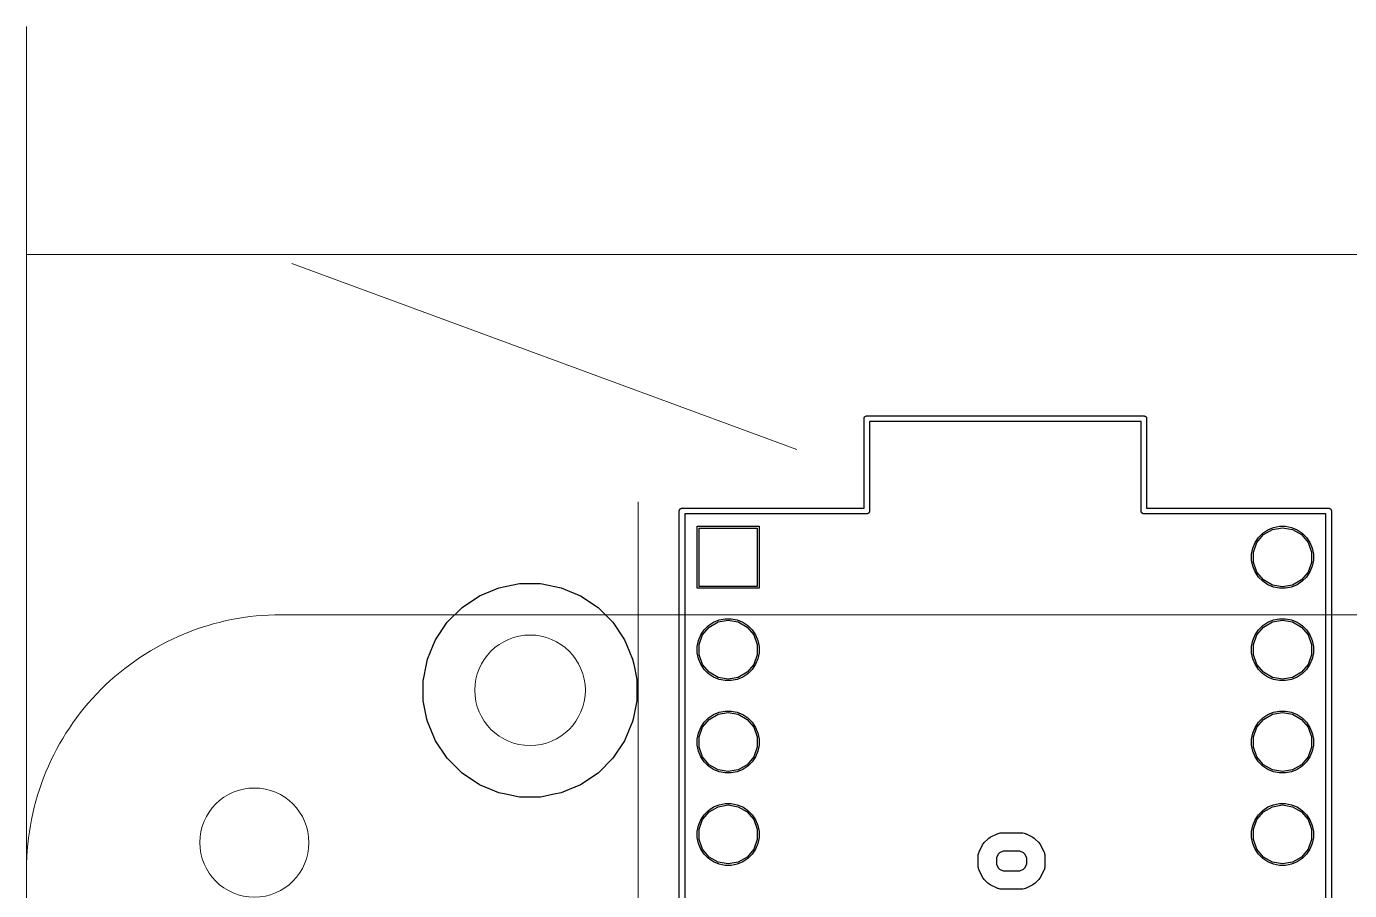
# Model space of a CAD drawing. Header units: millimetres. Extents: x 13 to 222, y -3 to 195.
# Drawn here: x 15.01 to 51.38, y 171.29 to 195.05 of the extents above; entities that cross this region are included whole.
import ezdxf

# ---------------------------------------------------------------- set-up
doc = ezdxf.new("R2010")
doc.units = ezdxf.units.MM
doc.header["$MEASUREMENT"] = 0
doc.layers.add('Ergodox plate', color=7, linetype='Continuous', lineweight=0, true_color=0xf6921e)
doc.layers.add('Orig switch cut', color=7, linetype='Continuous', lineweight=0, true_color=0xde3535)
doc.layers.add('Mask', color=134, linetype='Continuous')
doc.layers.add('Silk', color=142, linetype='Continuous')

msp = doc.modelspace()

# ---------------------------------------------------------------- linework, layer by layer
at = {"layer": 'Ergodox plate'}
msp.add_lwpolyline([(99.143, 40.444), (22.011, 40.444, -0.414214), (15.011, 47.444), (15.011, 171.874, -0.414214), (22.011, 178.874), (125.882, 178.874)], format="xyb", dxfattribs=at)
msp.add_circle((21.274, 172.61), 1.5, dxfattribs=at)
at = {"layer": 'Mask', "linetype": 'Continuous'}
for p, q in [((33.449, 179.603), (33.449, 181.305)), ((33.449, 181.305), (35.151, 181.305)), ((35.151, 181.305), (35.151, 179.603)), ((48.997, 181.115), (49.137, 181.208)), ((49.137, 181.208), (49.291, 181.272)), ((49.291, 181.272), (49.456, 181.305)), ((49.456, 181.305), (49.623, 181.305)), ((49.623, 181.305), (49.788, 181.272)), ((49.788, 181.272), (49.943, 181.208)), ((49.943, 181.208), (50.082, 181.115)), ((48.721, 180.702), (48.786, 180.857)), ((48.786, 180.857), (48.879, 180.996)), ((48.879, 180.996), (48.997, 181.115)), ((50.082, 181.115), (50.201, 180.996)), ((50.201, 180.996), (50.294, 180.857)), ((50.294, 180.857), (50.358, 180.702)), ((48.689, 180.537), (48.721, 180.702)), ((48.689, 180.37), (48.689, 180.537)), ((50.358, 180.702), (50.391, 180.537)), ((50.391, 180.537), (50.391, 180.37)), ((48.721, 180.205), (48.689, 180.37)), ((48.786, 180.051), (48.721, 180.205)), ((50.358, 180.205), (50.294, 180.051)), ((50.391, 180.37), (50.358, 180.205)), ((28.343, 179.686), (28.564, 179.73)), ((28.564, 179.73), (29.142, 179.73)), ((29.142, 179.73), (29.362, 179.686)), ((48.879, 179.911), (48.786, 180.051)), ((48.997, 179.793), (48.879, 179.911)), ((49.137, 179.699), (48.997, 179.793)), ((49.291, 179.635), (49.137, 179.699)), ((49.943, 179.699), (49.788, 179.635)), ((50.082, 179.793), (49.943, 179.699)), ((50.201, 179.911), (50.082, 179.793)), ((50.294, 180.051), (50.201, 179.911)), ((26.983, 179.075), (27.463, 179.396)), ((27.463, 179.396), (27.776, 179.525)), ((27.776, 179.525), (27.997, 179.617)), ((27.997, 179.617), (28.343, 179.686)), ((29.362, 179.686), (29.709, 179.617)), ((29.709, 179.617), (29.93, 179.525)), ((29.93, 179.525), (30.243, 179.396)), ((30.243, 179.396), (30.723, 179.075)), ((35.151, 179.603), (33.449, 179.603)), ((49.456, 179.603), (49.291, 179.635)), ((49.623, 179.603), (49.456, 179.603)), ((49.788, 179.635), (49.623, 179.603)), ((26.574, 178.666), (26.983, 179.075)), ((30.723, 179.075), (31.132, 178.666)), ((26.253, 178.186), (26.574, 178.666)), ((31.132, 178.666), (31.453, 178.186)), ((33.757, 178.575), (33.897, 178.668)), ((33.897, 178.668), (34.051, 178.732)), ((34.051, 178.732), (34.216, 178.765)), ((34.216, 178.765), (34.383, 178.765)), ((34.383, 178.765), (34.548, 178.732)), ((34.548, 178.732), (34.703, 178.668)), ((34.703, 178.668), (34.842, 178.575)), ((48.997, 178.575), (49.137, 178.668)), ((49.137, 178.668), (49.291, 178.732)), ((49.291, 178.732), (49.456, 178.765)), ((49.456, 178.765), (49.623, 178.765)), ((49.623, 178.765), (49.788, 178.732)), ((49.788, 178.732), (49.943, 178.668)), ((49.943, 178.668), (50.082, 178.575)), ((33.481, 178.162), (33.546, 178.317)), ((33.546, 178.317), (33.639, 178.456)), ((33.639, 178.456), (33.757, 178.575)), ((34.842, 178.575), (34.961, 178.456)), ((34.961, 178.456), (35.054, 178.317)), ((35.054, 178.317), (35.118, 178.162)), ((48.721, 178.162), (48.786, 178.317)), ((48.786, 178.317), (48.879, 178.456)), ((48.879, 178.456), (48.997, 178.575)), ((50.082, 178.575), (50.201, 178.456)), ((50.201, 178.456), (50.294, 178.317)), ((50.294, 178.317), (50.358, 178.162)), ((26.032, 177.652), (26.198, 178.051)), ((26.198, 178.051), (26.253, 178.186)), ((31.453, 178.186), (31.508, 178.051)), ((31.508, 178.051), (31.674, 177.652)), ((33.449, 177.997), (33.481, 178.162)), ((33.449, 177.83), (33.449, 177.997)), ((35.118, 178.162), (35.151, 177.997)), ((35.151, 177.997), (35.151, 177.83)), ((48.689, 177.997), (48.721, 178.162)), ((48.689, 177.83), (48.689, 177.997)), ((50.358, 178.162), (50.391, 177.997)), ((50.391, 177.997), (50.391, 177.83)), ((25.921, 177.095), (26.004, 177.511)), ((26.004, 177.511), (26.032, 177.652)), ((31.674, 177.652), (31.702, 177.511)), ((31.702, 177.511), (31.785, 177.095)), ((33.481, 177.665), (33.449, 177.83)), ((33.546, 177.511), (33.481, 177.665)), ((33.639, 177.371), (33.546, 177.511)), ((35.054, 177.511), (34.961, 177.371)), ((35.118, 177.665), (35.054, 177.511)), ((35.151, 177.83), (35.118, 177.665)), ((48.721, 177.665), (48.689, 177.83)), ((48.786, 177.511), (48.721, 177.665)), ((48.879, 177.371), (48.786, 177.511)), ((50.294, 177.511), (50.201, 177.371)), ((50.358, 177.665), (50.294, 177.511)), ((50.391, 177.83), (50.358, 177.665)), ((33.757, 177.253), (33.639, 177.371)), ((33.897, 177.159), (33.757, 177.253)), ((34.051, 177.095), (33.897, 177.159)), ((34.703, 177.159), (34.548, 177.095)), ((34.842, 177.253), (34.703, 177.159)), ((34.961, 177.371), (34.842, 177.253)), ((48.997, 177.253), (48.879, 177.371)), ((49.137, 177.159), (48.997, 177.253)), ((49.291, 177.095), (49.137, 177.159)), ((49.943, 177.159), (49.788, 177.095)), ((50.082, 177.253), (49.943, 177.159)), ((50.201, 177.371), (50.082, 177.253)), ((25.919, 177.085), (25.921, 177.095)), ((25.919, 176.507), (25.919, 177.085)), ((31.785, 177.095), (31.787, 177.085)), ((31.787, 177.085), (31.787, 176.507)), ((34.216, 177.063), (34.051, 177.095)), ((34.383, 177.063), (34.216, 177.063)), ((34.548, 177.095), (34.383, 177.063)), ((49.456, 177.063), (49.291, 177.095)), ((49.623, 177.063), (49.456, 177.063)), ((49.788, 177.095), (49.623, 177.063)), ((26.02, 176), (25.919, 176.507)), ((31.787, 176.507), (31.686, 176)), ((33.757, 176.035), (33.897, 176.128)), ((33.897, 176.128), (34.051, 176.192)), ((34.051, 176.192), (34.216, 176.225)), ((34.216, 176.225), (34.383, 176.225)), ((34.383, 176.225), (34.548, 176.192)), ((34.548, 176.192), (34.703, 176.128)), ((34.703, 176.128), (34.842, 176.035)), ((48.997, 176.035), (49.137, 176.128)), ((49.137, 176.128), (49.291, 176.192)), ((49.291, 176.192), (49.456, 176.225)), ((49.456, 176.225), (49.623, 176.225)), ((49.623, 176.225), (49.788, 176.192)), ((49.788, 176.192), (49.943, 176.128)), ((49.943, 176.128), (50.082, 176.035)), ((26.032, 175.94), (26.02, 176)), ((26.253, 175.406), (26.032, 175.94)), ((31.674, 175.94), (31.453, 175.406)), ((31.686, 176), (31.674, 175.94)), ((33.481, 175.622), (33.546, 175.777)), ((33.546, 175.777), (33.639, 175.916)), ((33.639, 175.916), (33.757, 176.035)), ((34.842, 176.035), (34.961, 175.916)), ((34.961, 175.916), (35.054, 175.777)), ((35.054, 175.777), (35.118, 175.622)), ((48.721, 175.622), (48.786, 175.777)), ((48.786, 175.777), (48.879, 175.916)), ((48.879, 175.916), (48.997, 176.035)), ((50.082, 176.035), (50.201, 175.916)), ((50.201, 175.916), (50.294, 175.777)), ((50.294, 175.777), (50.358, 175.622)), ((26.574, 174.926), (26.253, 175.406)), ((31.453, 175.406), (31.132, 174.926)), ((33.449, 175.457), (33.481, 175.622)), ((33.449, 175.29), (33.449, 175.457)), ((35.118, 175.622), (35.151, 175.457)), ((35.151, 175.457), (35.151, 175.29)), ((48.689, 175.457), (48.721, 175.622)), ((48.689, 175.29), (48.689, 175.457)), ((50.358, 175.622), (50.391, 175.457)), ((50.391, 175.457), (50.391, 175.29)), ((33.481, 175.125), (33.449, 175.29)), ((33.546, 174.971), (33.481, 175.125)), ((33.639, 174.831), (33.546, 174.971)), ((35.054, 174.971), (34.961, 174.831)), ((35.118, 175.125), (35.054, 174.971)), ((35.151, 175.29), (35.118, 175.125)), ((48.721, 175.125), (48.689, 175.29)), ((48.786, 174.971), (48.721, 175.125)), ((48.879, 174.831), (48.786, 174.971)), ((50.294, 174.971), (50.201, 174.831)), ((50.358, 175.125), (50.294, 174.971)), ((50.391, 175.29), (50.358, 175.125)), ((26.983, 174.517), (26.574, 174.926)), ((31.132, 174.926), (30.723, 174.517)), ((33.757, 174.713), (33.639, 174.831)), ((33.897, 174.619), (33.757, 174.713)), ((34.051, 174.555), (33.897, 174.619)), ((34.703, 174.619), (34.548, 174.555)), ((34.842, 174.713), (34.703, 174.619)), ((34.961, 174.831), (34.842, 174.713)), ((48.997, 174.713), (48.879, 174.831)), ((49.137, 174.619), (48.997, 174.713)), ((49.291, 174.555), (49.137, 174.619)), ((49.943, 174.619), (49.788, 174.555)), ((50.082, 174.713), (49.943, 174.619)), ((50.201, 174.831), (50.082, 174.713)), ((27.463, 174.196), (26.983, 174.517)), ((30.723, 174.517), (30.243, 174.196)), ((34.216, 174.523), (34.051, 174.555)), ((34.383, 174.523), (34.216, 174.523)), ((34.548, 174.555), (34.383, 174.523)), ((49.456, 174.523), (49.291, 174.555)), ((49.623, 174.523), (49.456, 174.523)), ((49.788, 174.555), (49.623, 174.523)), ((27.776, 174.067), (27.463, 174.196)), ((27.997, 173.975), (27.776, 174.067)), ((28.186, 173.937), (27.997, 173.975)), ((28.564, 173.862), (28.186, 173.937)), ((29.52, 173.937), (29.142, 173.862)), ((29.709, 173.975), (29.52, 173.937)), ((29.93, 174.067), (29.709, 173.975)), ((30.243, 174.196), (29.93, 174.067)), ((29.142, 173.862), (28.564, 173.862)), ((33.757, 173.495), (33.897, 173.588)), ((33.897, 173.588), (34.051, 173.652)), ((34.051, 173.652), (34.216, 173.685)), ((34.216, 173.685), (34.383, 173.685)), ((34.383, 173.685), (34.548, 173.652)), ((34.548, 173.652), (34.703, 173.588)), ((34.703, 173.588), (34.842, 173.495)), ((48.997, 173.495), (49.137, 173.588)), ((49.137, 173.588), (49.291, 173.652)), ((49.291, 173.652), (49.456, 173.685)), ((49.456, 173.685), (49.623, 173.685)), ((49.623, 173.685), (49.788, 173.652)), ((49.788, 173.652), (49.943, 173.588)), ((49.943, 173.588), (50.082, 173.495)), ((33.481, 173.082), (33.546, 173.237)), ((33.546, 173.237), (33.639, 173.376)), ((33.639, 173.376), (33.757, 173.495)), ((34.842, 173.495), (34.961, 173.376)), ((34.961, 173.376), (35.054, 173.237)), ((35.054, 173.237), (35.118, 173.082)), ((48.721, 173.082), (48.786, 173.237)), ((48.786, 173.237), (48.879, 173.376)), ((48.879, 173.376), (48.997, 173.495)), ((50.082, 173.495), (50.201, 173.376)), ((50.201, 173.376), (50.294, 173.237)), ((50.294, 173.237), (50.358, 173.082)), ((33.449, 172.917), (33.481, 173.082)), ((33.449, 172.75), (33.449, 172.917)), ((35.118, 173.082), (35.151, 172.917)), ((35.151, 172.917), (35.151, 172.75)), ((48.689, 172.917), (48.721, 173.082)), ((48.689, 172.75), (48.689, 172.917)), ((50.358, 173.082), (50.391, 172.917)), ((50.391, 172.917), (50.391, 172.75)), ((33.481, 172.585), (33.449, 172.75)), ((33.546, 172.431), (33.481, 172.585)), ((33.639, 172.291), (33.546, 172.431)), ((35.054, 172.431), (34.961, 172.291)), ((35.118, 172.585), (35.054, 172.431)), ((35.151, 172.75), (35.118, 172.585)), ((48.721, 172.585), (48.689, 172.75)), ((48.786, 172.431), (48.721, 172.585)), ((48.879, 172.291), (48.786, 172.431)), ((50.294, 172.431), (50.201, 172.291)), ((50.358, 172.585), (50.294, 172.431)), ((50.391, 172.75), (50.358, 172.585)), ((33.757, 172.173), (33.639, 172.291)), ((33.897, 172.079), (33.757, 172.173)), ((34.051, 172.015), (33.897, 172.079)), ((34.703, 172.079), (34.548, 172.015)), ((34.842, 172.173), (34.703, 172.079)), ((34.961, 172.291), (34.842, 172.173)), ((48.997, 172.173), (48.879, 172.291)), ((49.137, 172.079), (48.997, 172.173)), ((49.291, 172.015), (49.137, 172.079)), ((49.943, 172.079), (49.788, 172.015)), ((50.082, 172.173), (49.943, 172.079)), ((50.201, 172.291), (50.082, 172.173)), ((34.216, 171.983), (34.051, 172.015)), ((34.383, 171.983), (34.216, 171.983)), ((34.548, 172.015), (34.383, 171.983)), ((49.456, 171.983), (49.291, 172.015)), ((49.623, 171.983), (49.456, 171.983)), ((49.788, 172.015), (49.623, 171.983))]:
    msp.add_line(p, q, dxfattribs=at)
at = {"layer": 'Orig switch cut', "lineweight": 0}
for p, q in [((15.011, 195.047), (15.011, 39.143)), ((129.648, 188.774), (15.011, 188.774)), ((22.305, 188.526), (36.185, 183.412)), ((31.83, 181.98), (31.83, 148.764))]:
    msp.add_line(p, q, dxfattribs=at)
msp.add_circle((28.853, 176.796), 1.52, dxfattribs=at)
at = {"layer": 'Silk', "linetype": 'Continuous'}
for p, q in [((38.035, 184.277), (38.037, 184.283)), ((38.035, 184.27), (38.035, 184.277)), ((38.035, 181.799), (38.035, 184.27)), ((38.037, 184.283), (38.038, 184.29)), ((38.038, 184.29), (38.041, 184.295)), ((38.041, 184.295), (38.044, 184.302)), ((38.044, 184.302), (38.048, 184.307)), ((38.048, 184.307), (38.051, 184.313)), ((38.051, 184.313), (38.056, 184.317)), ((38.056, 184.317), (38.061, 184.322)), ((38.061, 184.322), (38.066, 184.325)), ((38.066, 184.325), (38.072, 184.33)), ((38.072, 184.33), (38.078, 184.332)), ((38.078, 184.332), (38.084, 184.335)), ((38.084, 184.335), (38.09, 184.336)), ((38.09, 184.336), (38.096, 184.339)), ((38.096, 184.339), (38.103, 184.339)), ((38.103, 184.339), (38.103, 184.339)), ((38.103, 184.339), (45.736, 184.339)), ((38.185, 184.189), (38.185, 181.717)), ((45.655, 184.189), (38.185, 184.189)), ((45.655, 181.737), (45.655, 184.189)), ((45.736, 184.339), (45.743, 184.339)), ((45.736, 184.339), (45.736, 184.339)), ((45.743, 184.339), (45.749, 184.336)), ((45.749, 184.336), (45.756, 184.335)), ((45.756, 184.335), (45.761, 184.332)), ((45.761, 184.332), (45.768, 184.33)), ((45.768, 184.33), (45.773, 184.325)), ((45.773, 184.325), (45.779, 184.322)), ((45.779, 184.322), (45.783, 184.317)), ((45.783, 184.317), (45.788, 184.313)), ((45.788, 184.313), (45.791, 184.307)), ((45.791, 184.307), (45.796, 184.302)), ((45.796, 184.302), (45.798, 184.295)), ((45.798, 184.295), (45.801, 184.29)), ((45.801, 184.29), (45.802, 184.283)), ((45.802, 184.283), (45.805, 184.277)), ((45.805, 184.277), (45.805, 184.27)), ((45.805, 184.27), (45.805, 184.27)), ((45.805, 184.27), (45.805, 181.799)), ((32.955, 181.737), (32.957, 181.743)), ((32.955, 181.73), (32.955, 181.737)), ((32.955, 151.257), (32.955, 181.73)), ((32.955, 181.73), (32.955, 181.73)), ((32.957, 181.743), (32.958, 181.75)), ((32.958, 181.75), (32.961, 181.755)), ((32.961, 181.755), (32.964, 181.762)), ((32.964, 181.762), (32.968, 181.767)), ((32.968, 181.767), (32.971, 181.773)), ((32.971, 181.773), (32.976, 181.777)), ((32.976, 181.777), (32.981, 181.782)), ((32.981, 181.782), (32.986, 181.785)), ((32.986, 181.785), (32.992, 181.79)), ((32.992, 181.79), (32.998, 181.792)), ((32.998, 181.792), (33.004, 181.795)), ((33.004, 181.795), (33.01, 181.796)), ((33.01, 181.796), (33.016, 181.799)), ((33.016, 181.799), (33.023, 181.799)), ((33.023, 181.799), (33.023, 181.799)), ((33.023, 181.799), (38.035, 181.799)), ((38.116, 181.649), (33.105, 181.649)), ((33.105, 181.649), (33.105, 151.319)), ((38.123, 181.649), (38.116, 181.649)), ((38.116, 181.649), (38.116, 181.649)), ((38.129, 181.651), (38.123, 181.649)), ((38.136, 181.652), (38.129, 181.651)), ((38.141, 181.655), (38.136, 181.652)), ((38.148, 181.658), (38.141, 181.655)), ((38.153, 181.662), (38.148, 181.658)), ((38.159, 181.665), (38.153, 181.662)), ((38.163, 181.67), (38.159, 181.665)), ((38.168, 181.675), (38.163, 181.67)), ((38.171, 181.68), (38.168, 181.675)), ((38.176, 181.686), (38.171, 181.68)), ((38.178, 181.692), (38.176, 181.686)), ((38.181, 181.698), (38.178, 181.692)), ((38.182, 181.704), (38.181, 181.698)), ((38.185, 181.71), (38.182, 181.704)), ((38.185, 181.717), (38.185, 181.717)), ((38.185, 181.717), (38.185, 181.71)), ((45.655, 181.71), (45.655, 181.737)), ((45.657, 181.704), (45.655, 181.71)), ((45.658, 181.698), (45.657, 181.704)), ((45.661, 181.692), (45.658, 181.698)), ((45.664, 181.686), (45.661, 181.692)), ((45.668, 181.68), (45.664, 181.686)), ((45.671, 181.675), (45.668, 181.68)), ((45.676, 181.67), (45.671, 181.675)), ((45.681, 181.665), (45.676, 181.67)), ((45.686, 181.662), (45.681, 181.665)), ((45.692, 181.658), (45.686, 181.662)), ((45.698, 181.655), (45.692, 181.658)), ((45.704, 181.652), (45.698, 181.655)), ((45.71, 181.651), (45.704, 181.652)), ((45.716, 181.649), (45.71, 181.651)), ((45.723, 181.649), (45.716, 181.649)), ((50.735, 181.649), (45.723, 181.649)), ((45.723, 181.649), (45.723, 181.649)), ((45.805, 181.799), (50.816, 181.799)), ((50.735, 151.319), (50.735, 181.649)), ((50.816, 181.799), (50.816, 181.799)), ((50.816, 181.799), (50.823, 181.799)), ((50.823, 181.799), (50.829, 181.796)), ((50.829, 181.796), (50.836, 181.795)), ((50.836, 181.795), (50.841, 181.792)), ((50.841, 181.792), (50.848, 181.79)), ((50.848, 181.79), (50.853, 181.785)), ((50.853, 181.785), (50.859, 181.782)), ((50.859, 181.782), (50.863, 181.777)), ((50.863, 181.777), (50.868, 181.773)), ((50.868, 181.773), (50.871, 181.767)), ((50.871, 181.767), (50.876, 181.762)), ((50.876, 181.762), (50.878, 181.755)), ((50.878, 181.755), (50.881, 181.75)), ((50.881, 181.75), (50.882, 181.743)), ((50.882, 181.743), (50.885, 181.737)), ((50.885, 181.737), (50.885, 181.73)), ((50.885, 181.73), (50.885, 181.73)), ((50.885, 181.73), (50.885, 151.237)), ((33.5, 179.654), (33.5, 181.254)), ((33.5, 181.254), (35.1, 181.254)), ((35.1, 181.254), (35.1, 179.654)), ((49.017, 181.076), (49.262, 181.217)), ((49.262, 181.217), (49.54, 181.266)), ((49.54, 181.266), (49.817, 181.217)), ((49.817, 181.217), (50.062, 181.076)), ((48.74, 180.595), (48.836, 180.86)), ((48.836, 180.86), (49.017, 181.076)), ((50.062, 181.076), (50.243, 180.86)), ((50.243, 180.86), (50.34, 180.595)), ((48.74, 180.313), (48.74, 180.595)), ((50.34, 180.595), (50.34, 180.313)), ((48.836, 180.047), (48.74, 180.313)), ((50.34, 180.313), (50.243, 180.047)), ((49.017, 179.831), (48.836, 180.047)), ((49.262, 179.69), (49.017, 179.831)), ((49.54, 179.641), (49.262, 179.69)), ((49.817, 179.69), (49.54, 179.641)), ((50.062, 179.831), (49.817, 179.69)), ((50.243, 180.047), (50.062, 179.831)), ((35.1, 179.654), (33.5, 179.654)), ((33.777, 178.536), (34.022, 178.677)), ((34.022, 178.677), (34.3, 178.726)), ((34.3, 178.726), (34.577, 178.677)), ((34.577, 178.677), (34.822, 178.536)), ((49.017, 178.536), (49.262, 178.677)), ((49.262, 178.677), (49.54, 178.726)), ((49.54, 178.726), (49.817, 178.677)), ((49.817, 178.677), (50.062, 178.536)), ((33.5, 178.055), (33.596, 178.32)), ((33.596, 178.32), (33.777, 178.536)), ((34.822, 178.536), (35.003, 178.32)), ((35.003, 178.32), (35.1, 178.055)), ((48.74, 178.055), (48.836, 178.32)), ((48.836, 178.32), (49.017, 178.536)), ((50.062, 178.536), (50.243, 178.32)), ((50.243, 178.32), (50.34, 178.055)), ((33.5, 177.773), (33.5, 178.055)), ((35.1, 178.055), (35.1, 177.773)), ((48.74, 177.773), (48.74, 178.055)), ((50.34, 178.055), (50.34, 177.773)), ((33.596, 177.507), (33.5, 177.773)), ((33.777, 177.291), (33.596, 177.507)), ((35.003, 177.507), (34.822, 177.291)), ((35.1, 177.773), (35.003, 177.507)), ((48.836, 177.507), (48.74, 177.773)), ((49.017, 177.291), (48.836, 177.507)), ((50.243, 177.507), (50.062, 177.291)), ((50.34, 177.773), (50.243, 177.507)), ((34.022, 177.15), (33.777, 177.291)), ((34.3, 177.101), (34.022, 177.15)), ((34.577, 177.15), (34.3, 177.101)), ((34.822, 177.291), (34.577, 177.15)), ((49.262, 177.15), (49.017, 177.291)), ((49.54, 177.101), (49.262, 177.15)), ((49.817, 177.15), (49.54, 177.101)), ((50.062, 177.291), (49.817, 177.15)), ((33.777, 175.996), (34.022, 176.137)), ((34.022, 176.137), (34.3, 176.186)), ((34.3, 176.186), (34.577, 176.137)), ((34.577, 176.137), (34.822, 175.996)), ((49.017, 175.996), (49.262, 176.137)), ((49.262, 176.137), (49.54, 176.186)), ((49.54, 176.186), (49.817, 176.137)), ((49.817, 176.137), (50.062, 175.996)), ((33.5, 175.515), (33.596, 175.78)), ((33.596, 175.78), (33.777, 175.996)), ((34.822, 175.996), (35.003, 175.78)), ((35.003, 175.78), (35.1, 175.515)), ((48.74, 175.515), (48.836, 175.78)), ((48.836, 175.78), (49.017, 175.996)), ((50.062, 175.996), (50.243, 175.78)), ((50.243, 175.78), (50.34, 175.515)), ((33.5, 175.233), (33.5, 175.515)), ((35.1, 175.515), (35.1, 175.233)), ((48.74, 175.233), (48.74, 175.515)), ((50.34, 175.515), (50.34, 175.233)), ((33.596, 174.967), (33.5, 175.233)), ((33.777, 174.751), (33.596, 174.967)), ((35.003, 174.967), (34.822, 174.751)), ((35.1, 175.233), (35.003, 174.967)), ((48.836, 174.967), (48.74, 175.233)), ((49.017, 174.751), (48.836, 174.967)), ((50.243, 174.967), (50.062, 174.751)), ((50.34, 175.233), (50.243, 174.967)), ((34.022, 174.61), (33.777, 174.751)), ((34.3, 174.561), (34.022, 174.61)), ((34.577, 174.61), (34.3, 174.561)), ((34.822, 174.751), (34.577, 174.61)), ((49.262, 174.61), (49.017, 174.751)), ((49.54, 174.561), (49.262, 174.61)), ((49.817, 174.61), (49.54, 174.561)), ((50.062, 174.751), (49.817, 174.61)), ((33.777, 173.456), (34.022, 173.597)), ((34.022, 173.597), (34.3, 173.646)), ((34.3, 173.646), (34.577, 173.597)), ((34.577, 173.597), (34.822, 173.456)), ((49.017, 173.456), (49.262, 173.597)), ((49.262, 173.597), (49.54, 173.646)), ((49.54, 173.646), (49.817, 173.597)), ((49.817, 173.597), (50.062, 173.456)), ((33.5, 172.975), (33.596, 173.24)), ((33.596, 173.24), (33.777, 173.456)), ((34.822, 173.456), (35.003, 173.24)), ((35.003, 173.24), (35.1, 172.975)), ((48.74, 172.975), (48.836, 173.24)), ((48.836, 173.24), (49.017, 173.456)), ((50.062, 173.456), (50.243, 173.24)), ((50.243, 173.24), (50.34, 172.975)), ((33.5, 172.693), (33.5, 172.975)), ((35.1, 172.975), (35.1, 172.693)), ((41.502, 172.755), (41.693, 172.85)), ((41.693, 172.85), (41.707, 172.854)), ((41.707, 172.854), (41.719, 172.861)), ((41.719, 172.861), (41.748, 172.866)), ((41.748, 172.866), (41.776, 172.875)), ((41.776, 172.875), (41.79, 172.874)), ((41.79, 172.874), (41.805, 172.876)), ((41.805, 172.876), (42.376, 172.876)), ((42.376, 172.876), (42.39, 172.874)), ((42.39, 172.874), (42.405, 172.875)), ((42.405, 172.875), (42.433, 172.866)), ((42.433, 172.866), (42.461, 172.861)), ((42.461, 172.861), (42.474, 172.854)), ((42.474, 172.854), (42.488, 172.85)), ((42.488, 172.85), (42.678, 172.755)), ((48.74, 172.693), (48.74, 172.975)), ((50.34, 172.975), (50.34, 172.693)), ((33.596, 172.427), (33.5, 172.693)), ((33.777, 172.211), (33.596, 172.427)), ((35.003, 172.427), (34.822, 172.211)), ((35.1, 172.693), (35.003, 172.427)), ((41.2, 172.357), (41.295, 172.548)), ((41.295, 172.548), (41.319, 172.58)), ((41.319, 172.58), (41.342, 172.613)), ((41.342, 172.613), (41.437, 172.708)), ((41.437, 172.708), (41.47, 172.731)), ((41.47, 172.731), (41.502, 172.755)), ((42.678, 172.755), (42.71, 172.731)), ((42.71, 172.731), (42.743, 172.708)), ((42.743, 172.708), (42.838, 172.613)), ((42.838, 172.613), (42.861, 172.58)), ((42.861, 172.58), (42.885, 172.548)), ((42.885, 172.548), (42.981, 172.357)), ((48.836, 172.427), (48.74, 172.693)), ((49.017, 172.211), (48.836, 172.427)), ((50.243, 172.427), (50.062, 172.211)), ((50.34, 172.693), (50.243, 172.427)), ((34.022, 172.07), (33.777, 172.211)), ((34.3, 172.021), (34.022, 172.07)), ((34.577, 172.07), (34.3, 172.021)), ((34.822, 172.211), (34.577, 172.07)), ((41.174, 172.246), (41.176, 172.26)), ((41.174, 171.96), (41.174, 172.246)), ((41.175, 172.274), (41.184, 172.302)), ((41.176, 172.26), (41.175, 172.274)), ((41.184, 172.302), (41.189, 172.331)), ((41.189, 172.331), (41.196, 172.344)), ((41.196, 172.344), (41.2, 172.357)), ((41.724, 172.288), (41.674, 172.186)), ((41.674, 172.186), (41.674, 172.019)), ((41.762, 172.326), (41.724, 172.288)), ((41.864, 172.376), (41.762, 172.326)), ((42.317, 172.376), (41.864, 172.376)), ((42.418, 172.326), (42.317, 172.376)), ((42.456, 172.288), (42.418, 172.326)), ((42.507, 172.186), (42.456, 172.288)), ((42.507, 172.019), (42.507, 172.186)), ((42.981, 172.357), (42.985, 172.344)), ((42.985, 172.344), (42.992, 172.331)), ((42.992, 172.331), (42.997, 172.302)), ((42.997, 172.302), (43.005, 172.274)), ((43.005, 172.274), (43.004, 172.26)), ((43.004, 172.26), (43.007, 172.246)), ((43.007, 172.246), (43.007, 171.96)), ((49.262, 172.07), (49.017, 172.211)), ((49.54, 172.021), (49.262, 172.07)), ((49.817, 172.07), (49.54, 172.021)), ((50.062, 172.211), (49.817, 172.07)), ((41.176, 171.946), (41.174, 171.96)), ((41.175, 171.931), (41.176, 171.946)), ((41.184, 171.903), (41.175, 171.931)), ((41.189, 171.874), (41.184, 171.903)), ((41.196, 171.862), (41.189, 171.874)), ((41.2, 171.848), (41.196, 171.862)), ((41.295, 171.658), (41.2, 171.848)), ((41.674, 172.019), (41.724, 171.917)), ((41.724, 171.917), (41.762, 171.88)), ((41.762, 171.88), (41.864, 171.829)), ((41.864, 171.829), (42.317, 171.829)), ((42.317, 171.829), (42.418, 171.88)), ((42.418, 171.88), (42.456, 171.917)), ((42.456, 171.917), (42.507, 172.019)), ((42.981, 171.848), (42.885, 171.658)), ((42.985, 171.862), (42.981, 171.848)), ((42.992, 171.874), (42.985, 171.862)), ((42.997, 171.903), (42.992, 171.874)), ((43.005, 171.931), (42.997, 171.903)), ((43.007, 171.96), (43.004, 171.946)), ((43.004, 171.946), (43.005, 171.931)), ((41.319, 171.625), (41.295, 171.658)), ((41.342, 171.593), (41.319, 171.625)), ((41.437, 171.497), (41.342, 171.593)), ((41.47, 171.474), (41.437, 171.497)), ((41.502, 171.45), (41.47, 171.474)), ((41.693, 171.355), (41.502, 171.45)), ((41.707, 171.351), (41.693, 171.355)), ((41.719, 171.344), (41.707, 171.351)), ((41.748, 171.339), (41.719, 171.344)), ((41.776, 171.33), (41.748, 171.339)), ((41.79, 171.331), (41.776, 171.33)), ((41.805, 171.329), (41.79, 171.331)), ((42.376, 171.329), (41.805, 171.329)), ((42.39, 171.331), (42.376, 171.329)), ((42.405, 171.33), (42.39, 171.331)), ((42.433, 171.339), (42.405, 171.33)), ((42.461, 171.344), (42.433, 171.339)), ((42.474, 171.351), (42.461, 171.344)), ((42.488, 171.355), (42.474, 171.351)), ((42.678, 171.45), (42.488, 171.355)), ((42.71, 171.474), (42.678, 171.45)), ((42.743, 171.497), (42.71, 171.474)), ((42.838, 171.593), (42.743, 171.497)), ((42.861, 171.625), (42.838, 171.593)), ((42.885, 171.658), (42.861, 171.625))]:
    msp.add_line(p, q, dxfattribs=at)

doc.saveas('drawing.dxf')
